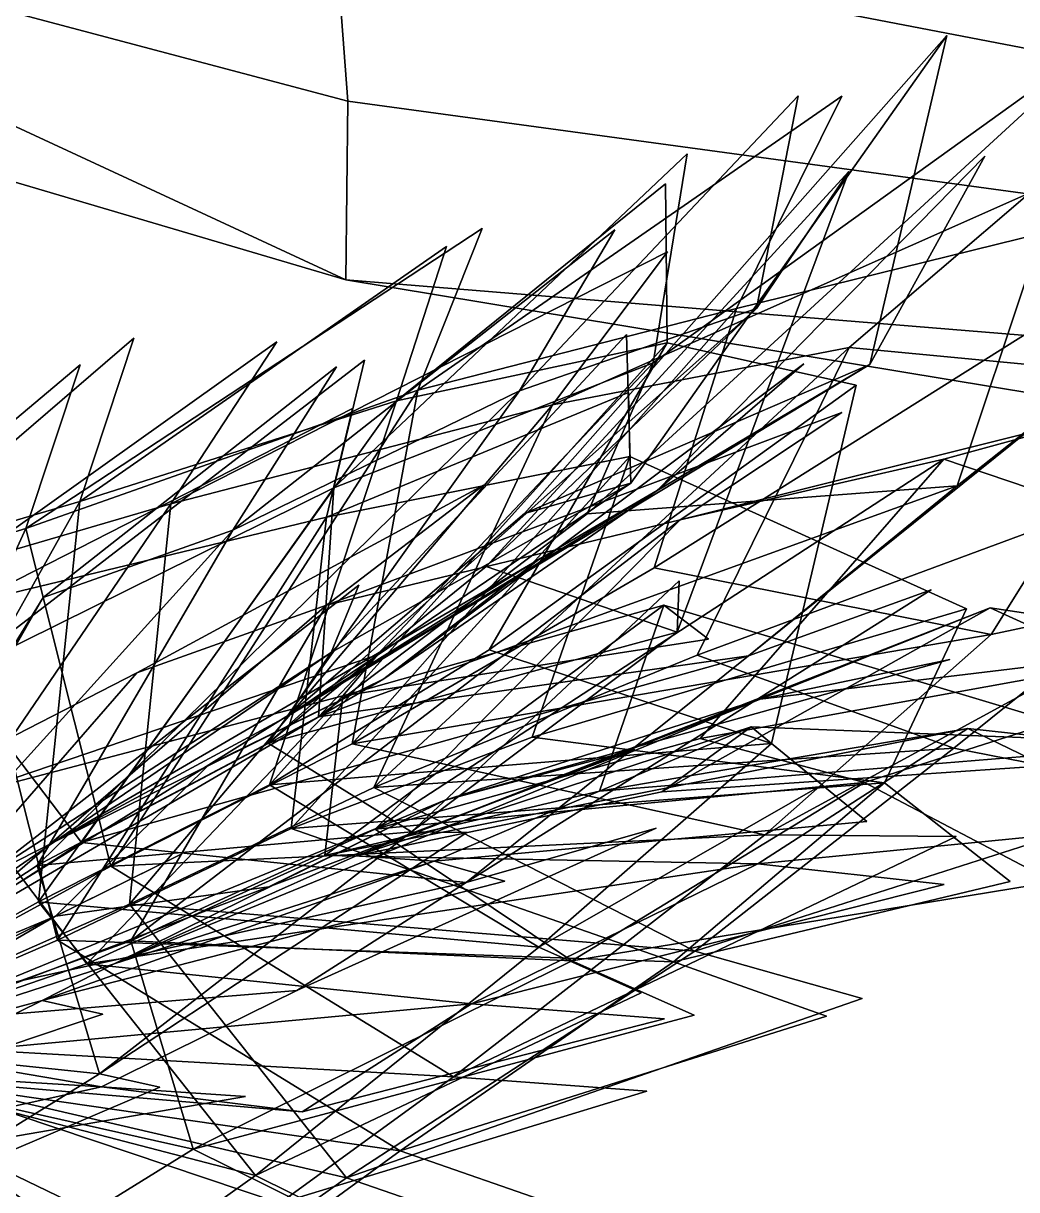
# Model space of a CAD drawing. Header units: metres. Extents: x -441 to 497, y -564 to 357.
# Drawn here: x 140.47 to 182.32, y -120.32 to -71.2 of the extents above; entities that cross this region are included whole.
import ezdxf

# ---------------------------------------------------------------- set-up
doc = ezdxf.new("R2010")
doc.units = ezdxf.units.M

msp = doc.modelspace()

# ---------------------------------------------------------------- linework, layer by layer
at = {"layer": 'Newplan_FruitR', "color": 3}
for points in [[(166.0675, -90.5741, 231.9341), (179.3738, -71.7108, 236.6963), (161.5861, -91.842, 216.7473)], [(166.0675, -90.5741, 231.9341), (161.5861, -91.842, 216.7473), (179.3738, -71.7108, 236.6963)], [(161.5861, -91.842, 216.7473), (179.3738, -71.7108, 236.6963), (176.1342, -85.5704, 217.9086)], [(161.5861, -91.842, 216.7473), (176.1342, -85.5704, 217.9086), (179.3738, -71.7108, 236.6963)], [(167.0004, -85.4965, 228.0936), (186.1281, -71.7655, 229.1647), (164.2219, -91.8633, 213.8081)], [(167.0004, -85.4965, 228.0936), (164.2219, -91.8633, 213.8081), (186.1281, -71.7655, 229.1647)], [(164.2219, -91.8633, 213.8081), (186.1281, -71.7655, 229.1647), (179.8141, -90.6853, 216.6056)], [(164.2219, -91.8633, 213.8081), (179.8141, -90.6853, 216.6056), (186.1281, -71.7655, 229.1647)], [(157.0981, -86.6492, 214.3399), (174.9531, -74.268, 224.1111), (170.5226, -83.2133, 222.893)], [(157.0981, -86.6492, 214.3399), (170.5226, -83.2133, 222.893), (174.9531, -74.268, 224.1111)], [(171.3632, -83.2201, 221.9556), (173.1194, -74.2531, 226.1557), (161.3792, -86.6839, 209.5661)], [(171.3632, -83.2201, 221.9556), (161.3792, -86.6839, 209.5661), (173.1194, -74.2531, 226.1557)], [(153.5477, -90.7701, 220.5839), (168.4331, -76.6983, 232.7487), (167.0004, -85.4965, 228.0936)], [(153.5477, -90.7701, 220.5839), (167.0004, -85.4965, 228.0936), (168.4331, -76.6983, 232.7487)], [(176.1342, -85.5704, 217.9086), (180.9808, -76.7998, 218.7572), (167.1712, -90.8803, 205.3927)], [(176.1342, -85.5704, 217.9086), (167.1712, -90.8803, 205.3927), (180.9808, -76.7998, 218.7572)], [(168.0193, -96.8394, 233.1993), (175.2456, -77.4436, 244.4749), (159.9751, -94.07916, 219.7828)], [(168.0193, -96.8394, 233.1993), (159.9751, -94.07916, 219.7828), (175.2456, -77.4436, 244.4749)], [(159.9751, -94.07916, 219.7828), (175.2456, -77.4436, 244.4749), (171.3632, -83.2201, 221.9556)], [(159.9751, -94.07916, 219.7828), (171.3632, -83.2201, 221.9556), (175.2456, -77.4436, 244.4749)], [(170.5226, -83.2133, 222.893), (193.3712, -77.5902, 224.2634), (167.0485, -94.1364, 211.8954)], [(170.5226, -83.2133, 222.893), (167.0485, -94.1364, 211.8954), (193.3712, -77.5902, 224.2634)], [(167.0485, -94.1364, 211.8954), (193.3712, -77.5902, 224.2634), (181.2384, -96.9464, 218.459)], [(167.0485, -94.1364, 211.8954), (181.2384, -96.9464, 218.459), (193.3712, -77.5902, 224.2634)], [(167.5976, -84.6672, 226.9683), (167.5242, -77.9605, 234.4614), (156.1903, -87.1005, 215.6046)], [(167.5976, -84.6672, 226.9683), (156.1903, -87.1005, 215.6046), (167.5242, -77.9605, 234.4614)], [(162.766, -87.2664, 208.3343), (182.8675, -78.3476, 217.4973), (175.2692, -84.8607, 218.4862)], [(162.766, -87.2664, 208.3343), (175.2692, -84.8607, 218.4862), (182.8675, -78.3476, 217.4973)], [(140.5753, -92.4729, 204.0383), (159.7981, -79.8505, 218.0242), (157.0981, -86.6492, 214.3399)], [(140.5753, -92.4729, 204.0383), (157.0981, -86.6492, 214.3399), (159.7981, -79.8505, 218.0242)], [(161.3792, -86.6839, 209.5661), (165.3837, -79.8957, 211.7957), (149.3037, -92.5435, 194.3055)], [(161.3792, -86.6839, 209.5661), (149.3037, -92.5435, 194.3055), (165.3837, -79.8957, 211.7957)], [(156.1903, -87.1005, 215.6046), (158.2967, -80.5967, 220.1159), (142.8447, -91.3449, 200.8765)], [(156.1903, -87.1005, 215.6046), (142.8447, -91.3449, 200.8765), (158.2967, -80.5967, 220.1159)], [(146.6805, -91.4417, 196.6355), (167.6123, -80.8318, 209.8163), (162.766, -87.2664, 208.3343)], [(146.6805, -91.4417, 196.6355), (162.766, -87.2664, 208.3343), (167.6123, -80.8318, 209.8163)], [(150.7866, -101.5186, 208.0388), (171.3632, -83.2201, 221.9556), (161.3792, -86.6839, 209.5661)], [(150.7866, -101.5186, 208.0388), (161.3792, -86.6839, 209.5661), (171.3632, -83.2201, 221.9556)], [(150.7866, -101.5186, 208.0388), (159.9751, -94.07916, 219.7828), (171.3632, -83.2201, 221.9556)], [(150.7866, -101.5186, 208.0388), (171.3632, -83.2201, 221.9556), (159.9751, -94.07916, 219.7828)], [(157.0981, -86.6492, 214.3399), (170.5226, -83.2133, 222.893), (154.3233, -101.5472, 204.0951)], [(157.0981, -86.6492, 214.3399), (154.3233, -101.5472, 204.0951), (170.5226, -83.2133, 222.893)], [(170.5226, -83.2133, 222.893), (167.0485, -94.1364, 211.8954), (154.3233, -101.5472, 204.0951)], [(170.5226, -83.2133, 222.893), (154.3233, -101.5472, 204.0951), (167.0485, -94.1364, 211.8954)], [(142.8447, -91.3449, 200.8765), (145.1251, -84.4646, 204.9856), (134.1497, -93.8912, 193.0704)], [(142.8447, -91.3449, 200.8765), (134.1497, -93.8912, 193.0704), (145.1251, -84.4646, 204.9856)], [(153.4438, -97.7035, 224.5183), (165.8807, -84.3053, 239.7953), (166.0675, -90.5741, 231.9341)], [(153.4438, -97.7035, 224.5183), (166.0675, -90.5741, 231.9341), (165.8807, -84.3053, 239.7953)], [(179.8141, -90.6853, 216.6056), (187.6537, -84.4815, 215.5168), (171.021, -97.8458, 204.9185)], [(179.8141, -90.6853, 216.6056), (171.021, -97.8458, 204.9185), (187.6537, -84.4815, 215.5168)], [(137.9856, -93.988, 188.8294), (151.1528, -84.6167, 198.3211), (146.6805, -91.4417, 196.6355)], [(137.9856, -93.988, 188.8294), (146.6805, -91.4417, 196.6355), (151.1528, -84.6167, 198.3211)], [(150.8475, -103.2749, 208.9378), (167.5976, -84.6672, 226.9683), (156.1903, -87.1005, 215.6046)], [(150.8475, -103.2749, 208.9378), (156.1903, -87.1005, 215.6046), (167.5976, -84.6672, 226.9683)], [(150.8475, -103.2749, 208.9378), (160.0968, -97.5917, 221.5809), (167.5976, -84.6672, 226.9683)], [(150.8475, -103.2749, 208.9378), (167.5976, -84.6672, 226.9683), (160.0968, -97.5917, 221.5809)], [(162.766, -87.2664, 208.3343), (175.2692, -84.8607, 218.4862), (155.2313, -103.3855, 204.0909)], [(162.766, -87.2664, 208.3343), (155.2313, -103.3855, 204.0909), (175.2692, -84.8607, 218.4862)], [(175.2692, -84.8607, 218.4862), (168.8644, -97.813, 211.8871), (155.2313, -103.3855, 204.0909)], [(175.2692, -84.8607, 218.4862), (155.2313, -103.3855, 204.0909), (168.8644, -97.813, 211.8871)], [(160.0968, -97.5917, 221.5809), (175.5574, -86.4446, 249.0825), (167.5976, -84.6672, 226.9683)], [(160.0968, -97.5917, 221.5809), (167.5976, -84.6672, 226.9683), (175.5574, -86.4446, 249.0825)], [(175.2692, -84.8607, 218.4862), (198.0245, -87.01157, 224.2422), (168.8644, -97.813, 211.8871)], [(175.2692, -84.8607, 218.4862), (168.8644, -97.813, 211.8871), (198.0245, -87.01157, 224.2422)], [(137.5745, -98.6634, 210.8068), (154.84, -85.397, 226.6294), (153.5477, -90.7701, 220.5839)], [(137.5745, -98.6634, 210.8068), (153.5477, -90.7701, 220.5839), (154.84, -85.397, 226.6294)], [(131.3063, -95.3046, 197.0321), (142.8713, -85.5849, 208.1258), (140.5753, -92.4729, 204.0383)], [(131.3063, -95.3046, 197.0321), (140.5753, -92.4729, 204.0383), (142.8713, -85.5849, 208.1258)], [(149.3037, -92.5435, 194.3055), (153.6658, -85.6722, 196.0891), (141.3128, -95.3856, 185.8741)], [(149.3037, -92.5435, 194.3055), (141.3128, -95.3856, 185.8741), (153.6658, -85.6722, 196.0891)], [(151.5921, -100.4, 206.521), (176.1342, -85.5704, 217.9086), (167.1712, -90.8803, 205.3927)], [(151.5921, -100.4, 206.521), (167.1712, -90.8803, 205.3927), (176.1342, -85.5704, 217.9086)], [(151.5921, -100.4, 206.521), (161.5861, -91.842, 216.7473), (176.1342, -85.5704, 217.9086)], [(151.5921, -100.4, 206.521), (176.1342, -85.5704, 217.9086), (161.5861, -91.842, 216.7473)], [(153.5477, -90.7701, 220.5839), (167.0004, -85.4965, 228.0936), (152.91, -100.4107, 205.0514)], [(153.5477, -90.7701, 220.5839), (152.91, -100.4107, 205.0514), (167.0004, -85.4965, 228.0936)], [(167.0004, -85.4965, 228.0936), (164.2219, -91.8633, 213.8081), (152.91, -100.4107, 205.0514)], [(167.0004, -85.4965, 228.0936), (152.91, -100.4107, 205.0514), (164.2219, -91.8633, 213.8081)], [(167.1712, -90.8803, 205.3927), (173.3598, -85.5469, 205.9783), (155.6617, -98.8098, 190.6382)], [(167.1712, -90.8803, 205.3927), (155.6617, -98.8098, 190.6382), (173.3598, -85.5469, 205.9783)], [(171.9979, -101.5394, 231.3333), (175.5574, -86.4446, 249.0825), (160.0968, -97.5917, 221.5809)], [(171.9979, -101.5394, 231.3333), (160.0968, -97.5917, 221.5809), (175.5574, -86.4446, 249.0825)], [(140.5753, -92.4729, 204.0383), (157.0981, -86.6492, 214.3399), (144.1518, -106.6945, 195.4553)], [(140.5753, -92.4729, 204.0383), (144.1518, -106.6945, 195.4553), (157.0981, -86.6492, 214.3399)], [(141.0571, -106.6694, 198.906), (161.3792, -86.6839, 209.5661), (149.3037, -92.5435, 194.3055)], [(141.0571, -106.6694, 198.906), (149.3037, -92.5435, 194.3055), (161.3792, -86.6839, 209.5661)], [(141.0571, -106.6694, 198.906), (150.7866, -101.5186, 208.0388), (161.3792, -86.6839, 209.5661)], [(141.0571, -106.6694, 198.906), (161.3792, -86.6839, 209.5661), (150.7866, -101.5186, 208.0388)], [(157.0981, -86.6492, 214.3399), (154.3233, -101.5472, 204.0951), (144.1518, -106.6945, 195.4553)], [(157.0981, -86.6492, 214.3399), (144.1518, -106.6945, 195.4553), (154.3233, -101.5472, 204.0951)], [(166.0287, -89.4538, 231.3606), (165.9654, -86.7489, 241.0462), (153.2462, -91.9982, 221.5978)], [(166.0287, -89.4538, 231.3606), (153.2462, -91.9982, 221.5978), (165.9654, -86.7489, 241.0462)], [(168.1375, -92.1187, 204.9929), (188.8887, -86.9344, 215.485), (179.2479, -89.5607, 216.6202)], [(168.1375, -92.1187, 204.9929), (179.2479, -89.5607, 216.6202), (188.8887, -86.9344, 215.485)], [(153.2462, -91.9982, 221.5978), (154.3412, -87.4282, 228.3062), (138.3284, -95.5931, 208.2721)], [(153.2462, -91.9982, 221.5978), (138.3284, -95.5931, 208.2721), (154.3412, -87.4282, 228.3062)], [(141.1104, -108.2062, 199.6927), (156.1903, -87.1005, 215.6046), (142.8447, -91.3449, 200.8765)], [(141.1104, -108.2062, 199.6927), (142.8447, -91.3449, 200.8765), (156.1903, -87.1005, 215.6046)], [(141.1104, -108.2062, 199.6927), (150.8475, -103.2749, 208.9378), (156.1903, -87.1005, 215.6046)], [(141.1104, -108.2062, 199.6927), (156.1903, -87.1005, 215.6046), (150.8475, -103.2749, 208.9378)], [(146.6805, -91.4417, 196.6355), (162.766, -87.2664, 208.3343), (144.9462, -108.303, 195.4517)], [(146.6805, -91.4417, 196.6355), (144.9462, -108.303, 195.4517), (162.766, -87.2664, 208.3343)], [(162.766, -87.2664, 208.3343), (155.2313, -103.3855, 204.0909), (144.9462, -108.303, 195.4517)], [(162.766, -87.2664, 208.3343), (144.9462, -108.303, 195.4517), (155.2313, -103.3855, 204.0909)], [(168.8644, -97.813, 211.8871), (198.0245, -87.01157, 224.2422), (179.6696, -101.733, 222.8512)], [(168.8644, -97.813, 211.8871), (179.6696, -101.733, 222.8512), (198.0245, -87.01157, 224.2422)], [(153.246, -95.7139, 191.6378), (174.9579, -87.595, 205.3171), (168.1375, -92.1187, 204.9929)], [(153.246, -95.7139, 191.6378), (168.1375, -92.1187, 204.9929), (174.9579, -87.595, 205.3171)], [(151.7554, -105.1132, 208.9337), (166.0287, -89.4538, 231.3606), (153.2462, -91.9982, 221.5978)], [(151.7554, -105.1132, 208.9337), (153.2462, -91.9982, 221.5978), (166.0287, -89.4538, 231.3606)], [(151.7554, -105.1132, 208.9337), (161.9127, -101.2684, 221.5726), (166.0287, -89.4538, 231.3606)], [(151.7554, -105.1132, 208.9337), (166.0287, -89.4538, 231.3606), (161.9127, -101.2684, 221.5726)], [(168.1375, -92.1187, 204.9929), (179.2479, -89.5607, 216.6202), (155.2921, -105.1418, 204.99)], [(168.1375, -92.1187, 204.9929), (155.2921, -105.1418, 204.99), (179.2479, -89.5607, 216.6202)], [(179.2479, -89.5607, 216.6202), (168.9861, -101.3256, 213.6853), (155.2921, -105.1418, 204.99)], [(179.2479, -89.5607, 216.6202), (155.2921, -105.1418, 204.99), (168.9861, -101.3256, 213.6853)], [(161.9127, -101.2684, 221.5726), (180.2107, -95.8659, 249.0613), (166.0287, -89.4538, 231.3606)], [(161.9127, -101.2684, 221.5726), (166.0287, -89.4538, 231.3606), (180.2107, -95.8659, 249.0613)], [(179.2479, -89.5607, 216.6202), (198.3363, -96.01263, 228.8498), (168.9861, -101.3256, 213.6853)], [(179.2479, -89.5607, 216.6202), (168.9861, -101.3256, 213.6853), (198.3363, -96.01263, 228.8498)], [(137.5745, -98.6634, 210.8068), (153.5477, -90.7701, 220.5839), (142.9151, -105.7, 196.2921)], [(137.5745, -98.6634, 210.8068), (142.9151, -105.7, 196.2921), (153.5477, -90.7701, 220.5839)], [(153.5477, -90.7701, 220.5839), (152.91, -100.4107, 205.0514), (142.9151, -105.7, 196.2921)], [(153.5477, -90.7701, 220.5839), (142.9151, -105.7, 196.2921), (152.91, -100.4107, 205.0514)], [(145.2551, -98.5559, 183.2064), (159.8609, -90.6542, 191.897), (153.246, -95.7139, 191.6378)], [(145.2551, -98.5559, 183.2064), (153.246, -95.7139, 191.6378), (159.8609, -90.6542, 191.897)], [(153.4438, -97.7035, 224.5183), (166.0675, -90.5741, 231.9341), (151.5921, -100.4, 206.521)], [(153.4438, -97.7035, 224.5183), (151.5921, -100.4, 206.521), (166.0675, -90.5741, 231.9341)], [(166.0675, -90.5741, 231.9341), (161.5861, -91.842, 216.7473), (151.5921, -100.4, 206.521)], [(166.0675, -90.5741, 231.9341), (151.5921, -100.4, 206.521), (161.5861, -91.842, 216.7473)], [(152.91, -100.4107, 205.0514), (179.8141, -90.6853, 216.6056), (171.021, -97.8458, 204.9185)], [(152.91, -100.4107, 205.0514), (171.021, -97.8458, 204.9185), (179.8141, -90.6853, 216.6056)], [(152.91, -100.4107, 205.0514), (164.2219, -91.8633, 213.8081), (179.8141, -90.6853, 216.6056)], [(152.91, -100.4107, 205.0514), (179.8141, -90.6853, 216.6056), (164.2219, -91.8633, 213.8081)], [(129.895, -114.4314, 186.9364), (142.8447, -91.3449, 200.8765), (134.1497, -93.8912, 193.0704)], [(129.895, -114.4314, 186.9364), (134.1497, -93.8912, 193.0704), (142.8447, -91.3449, 200.8765)], [(129.895, -114.4314, 186.9364), (141.1104, -108.2062, 199.6927), (142.8447, -91.3449, 200.8765)], [(129.895, -114.4314, 186.9364), (142.8447, -91.3449, 200.8765), (141.1104, -108.2062, 199.6927)], [(141.762, -105.6907, 197.578), (167.1712, -90.8803, 205.3927), (155.6617, -98.8098, 190.6382)], [(141.762, -105.6907, 197.578), (155.6617, -98.8098, 190.6382), (167.1712, -90.8803, 205.3927)], [(141.762, -105.6907, 197.578), (151.5921, -100.4, 206.521), (167.1712, -90.8803, 205.3927)], [(141.762, -105.6907, 197.578), (167.1712, -90.8803, 205.3927), (151.5921, -100.4, 206.521)], [(137.9856, -93.988, 188.8294), (146.6805, -91.4417, 196.6355), (130.991, -114.459, 185.7247)], [(137.9856, -93.988, 188.8294), (130.991, -114.459, 185.7247), (146.6805, -91.4417, 196.6355)], [(146.6805, -91.4417, 196.6355), (144.9462, -108.303, 195.4517), (130.991, -114.459, 185.7247)], [(146.6805, -91.4417, 196.6355), (130.991, -114.459, 185.7247), (144.9462, -108.303, 195.4517)], [(141.9048, -109.8147, 199.6891), (153.2462, -91.9982, 221.5978), (138.3284, -95.5931, 208.2721)], [(141.9048, -109.8147, 199.6891), (138.3284, -95.5931, 208.2721), (153.2462, -91.9982, 221.5978)], [(141.9048, -109.8147, 199.6891), (151.7554, -105.1132, 208.9337), (153.2462, -91.9982, 221.5978)], [(141.9048, -109.8147, 199.6891), (153.2462, -91.9982, 221.5978), (151.7554, -105.1132, 208.9337)], [(153.246, -95.7139, 191.6378), (168.1375, -92.1187, 204.9929), (144.9995, -109.8397, 196.2383)], [(153.246, -95.7139, 191.6378), (144.9995, -109.8397, 196.2383), (168.1375, -92.1187, 204.9929)], [(168.1375, -92.1187, 204.9929), (155.2921, -105.1418, 204.99), (144.9995, -109.8397, 196.2383)], [(168.1375, -92.1187, 204.9929), (144.9995, -109.8397, 196.2383), (155.2921, -105.1418, 204.99)], [(129.8798, -113.9923, 186.7117), (149.3037, -92.5435, 194.3055), (141.3128, -95.3856, 185.8741)], [(129.8798, -113.9923, 186.7117), (141.3128, -95.3856, 185.8741), (149.3037, -92.5435, 194.3055)], [(129.8798, -113.9923, 186.7117), (141.0571, -106.6694, 198.906), (149.3037, -92.5435, 194.3055)], [(129.8798, -113.9923, 186.7117), (149.3037, -92.5435, 194.3055), (141.0571, -106.6694, 198.906)], [(131.3063, -95.3046, 197.0321), (140.5753, -92.4729, 204.0383), (130.764, -113.9994, 185.7258)], [(131.3063, -95.3046, 197.0321), (130.764, -113.9994, 185.7258), (140.5753, -92.4729, 204.0383)], [(140.5753, -92.4729, 204.0383), (144.1518, -106.6945, 195.4553), (130.764, -113.9994, 185.7258)], [(140.5753, -92.4729, 204.0383), (130.764, -113.9994, 185.7258), (144.1518, -106.6945, 195.4553)], [(155.6617, -98.8098, 190.6382), (162.2601, -93.7289, 190.9042), (148.282, -102.4351, 181.9539)], [(155.6617, -98.8098, 190.6382), (148.282, -102.4351, 181.9539), (162.2601, -93.7289, 190.9042)], [(168.0193, -96.8394, 233.1993), (159.9751, -94.07916, 219.7828), (150.7866, -101.5186, 208.0388)], [(168.0193, -96.8394, 233.1993), (150.7866, -101.5186, 208.0388), (159.9751, -94.07916, 219.7828)], [(154.3233, -101.5472, 204.0951), (167.0485, -94.1364, 211.8954), (181.2384, -96.9464, 218.459)], [(154.3233, -101.5472, 204.0951), (181.2384, -96.9464, 218.459), (167.0485, -94.1364, 211.8954)], [(156.8193, -105.2557, 224.8983), (168.1035, -94.6821, 243.0213), (168.0193, -96.8394, 233.1993)], [(156.8193, -105.2557, 224.8983), (168.0193, -96.8394, 233.1993), (168.1035, -94.6821, 243.0213)], [(138.7314, -107.2251, 214.2264), (154.5991, -94.8719, 232.1167), (153.4438, -97.7035, 224.5183)], [(138.7314, -107.2251, 214.2264), (153.4438, -97.7035, 224.5183), (154.5991, -94.8719, 232.1167)], [(171.021, -97.8458, 204.9185), (178.7201, -95.06718, 205.22), (159.1249, -107.3901, 191.4861)], [(171.021, -97.8458, 204.9185), (159.1249, -107.3901, 191.4861), (178.7201, -95.06718, 205.22)], [(181.2384, -96.9464, 218.459), (191.0268, -94.8676, 217.46), (171.7106, -105.3763, 208.2934)], [(181.2384, -96.9464, 218.459), (171.7106, -105.3763, 208.2934), (191.0268, -94.8676, 217.46)], [(129.8798, -113.9923, 186.7117), (141.3128, -95.3856, 185.8741), (137.0894, -102.7393, 182.2413)], [(129.8798, -113.9923, 186.7117), (137.0894, -102.7393, 182.2413), (141.3128, -95.3856, 185.8741)], [(130.122, -114.8909, 186.9354), (141.9048, -109.8147, 199.6891), (138.3284, -95.5931, 208.2721)], [(130.122, -114.8909, 186.9354), (138.3284, -95.5931, 208.2721), (141.9048, -109.8147, 199.6891)], [(145.2551, -98.5559, 183.2064), (153.246, -95.7139, 191.6378), (131.0062, -114.8981, 185.9495)], [(145.2551, -98.5559, 183.2064), (131.0062, -114.8981, 185.9495), (153.246, -95.7139, 191.6378)], [(153.246, -95.7139, 191.6378), (144.9995, -109.8397, 196.2383), (131.0062, -114.8981, 185.9495)], [(153.246, -95.7139, 191.6378), (131.0062, -114.8981, 185.9495), (144.9995, -109.8397, 196.2383)], [(153.1687, -106.2498, 207.9773), (167.453, -95.7148, 233.2139), (153.9358, -99.5287, 224.9727)], [(153.1687, -106.2498, 207.9773), (153.9358, -99.5287, 224.9727), (167.453, -95.7148, 233.2139)], [(153.1687, -106.2498, 207.9773), (164.7393, -103.5415, 219.6599), (167.453, -95.7148, 233.2139)], [(153.1687, -106.2498, 207.9773), (167.453, -95.7148, 233.2139), (164.7393, -103.5415, 219.6599)], [(167.453, -95.7148, 233.2139), (169.3385, -97.135, 242.9894), (153.9358, -99.5287, 224.9727)], [(167.453, -95.7148, 233.2139), (153.9358, -99.5287, 224.9727), (169.3385, -97.135, 242.9894)], [(164.7393, -103.5415, 219.6599), (187.4538, -101.6907, 244.16), (167.453, -95.7148, 233.2139)], [(164.7393, -103.5415, 219.6599), (167.453, -95.7148, 233.2139), (187.4538, -101.6907, 244.16)], [(171.5129, -99.6709, 205.3729), (181.1996, -95.8261, 217.8855), (154.4866, -106.2604, 206.5078)], [(171.5129, -99.6709, 205.3729), (154.4866, -106.2604, 206.5078), (181.1996, -95.8261, 217.8855)], [(181.1996, -95.8261, 217.8855), (167.3751, -103.5628, 216.7208), (154.4866, -106.2604, 206.5078)], [(181.1996, -95.8261, 217.8855), (154.4866, -106.2604, 206.5078), (167.3751, -103.5628, 216.7208)], [(176.7446, -103.1869, 226.9265), (180.2107, -95.8659, 249.0613), (161.9127, -101.2684, 221.5726)], [(176.7446, -103.1869, 226.9265), (161.9127, -101.2684, 221.5726), (180.2107, -95.8659, 249.0613)], [(181.1996, -95.8261, 217.8855), (194.2081, -101.7454, 236.6285), (167.3751, -103.5628, 216.7208)], [(181.1996, -95.8261, 217.8855), (167.3751, -103.5628, 216.7208), (194.2081, -101.7454, 236.6285)], [(168.9861, -101.3256, 213.6853), (198.3363, -96.01263, 228.8498), (175.9039, -103.1801, 227.8639)], [(168.9861, -101.3256, 213.6853), (175.9039, -103.1801, 227.8639), (198.3363, -96.01263, 228.8498)], [(171.5129, -99.6709, 205.3729), (191.1115, -97.3112, 218.7109), (181.1996, -95.8261, 217.8855)], [(171.5129, -99.6709, 205.3729), (181.1996, -95.8261, 217.8855), (191.1115, -97.3112, 218.7109)], [(156.8193, -105.2557, 224.8983), (168.0193, -96.8394, 233.1993), (150.7866, -101.5186, 208.0388)], [(156.8193, -105.2557, 224.8983), (150.7866, -101.5186, 208.0388), (168.0193, -96.8394, 233.1993)], [(154.3233, -101.5472, 204.0951), (181.2384, -96.9464, 218.459), (171.7106, -105.3763, 208.2934)], [(154.3233, -101.5472, 204.0951), (171.7106, -105.3763, 208.2934), (181.2384, -96.9464, 218.459)], [(138.7314, -107.2251, 214.2264), (153.4438, -97.7035, 224.5183), (141.762, -105.6907, 197.578)], [(138.7314, -107.2251, 214.2264), (141.762, -105.6907, 197.578), (153.4438, -97.7035, 224.5183)], [(153.4438, -97.7035, 224.5183), (151.5921, -100.4, 206.521), (141.762, -105.6907, 197.578)], [(153.4438, -97.7035, 224.5183), (141.762, -105.6907, 197.578), (151.5921, -100.4, 206.521)], [(171.9979, -101.5394, 231.3333), (160.0968, -97.5917, 221.5809), (150.8475, -103.2749, 208.9378)], [(171.9979, -101.5394, 231.3333), (150.8475, -103.2749, 208.9378), (160.0968, -97.5917, 221.5809)], [(153.9358, -99.5287, 224.9727), (155.3896, -97.805, 232.8469), (137.8009, -103.7726, 213.3669)], [(153.9358, -99.5287, 224.9727), (137.8009, -103.7726, 213.3669), (155.3896, -97.805, 232.8469)], [(142.9151, -105.7, 196.2921), (171.021, -97.8458, 204.9185), (159.1249, -107.3901, 191.4861)], [(142.9151, -105.7, 196.2921), (159.1249, -107.3901, 191.4861), (171.021, -97.8458, 204.9185)], [(142.9151, -105.7, 196.2921), (152.91, -100.4107, 205.0514), (171.021, -97.8458, 204.9185)], [(142.9151, -105.7, 196.2921), (171.021, -97.8458, 204.9185), (152.91, -100.4107, 205.0514)], [(155.2313, -103.3855, 204.0909), (168.8644, -97.813, 211.8871), (179.6696, -101.733, 222.8512)], [(155.2313, -103.3855, 204.0909), (179.6696, -101.733, 222.8512), (168.8644, -97.813, 211.8871)], [(158.1944, -103.9376, 190.6266), (179.5106, -98.00028, 205.9502), (171.5129, -99.6709, 205.3729)], [(158.1944, -103.9376, 190.6266), (171.5129, -99.6709, 205.3729), (179.5106, -98.00028, 205.9502)], [(137.5745, -98.6634, 210.8068), (142.9151, -105.7, 196.2921), (130.4106, -113.7153, 185.9648)], [(137.5745, -98.6634, 210.8068), (130.4106, -113.7153, 185.9648), (142.9151, -105.7, 196.2921)], [(137.0894, -102.7393, 182.2413), (145.2551, -98.5559, 183.2064), (131.0062, -114.8981, 185.9495)], [(137.0894, -102.7393, 182.2413), (131.0062, -114.8981, 185.9495), (145.2551, -98.5559, 183.2064)], [(130.0812, -113.7126, 186.3322), (155.6617, -98.8098, 190.6382), (148.282, -102.4351, 181.9539)], [(130.0812, -113.7126, 186.3322), (148.282, -102.4351, 181.9539), (155.6617, -98.8098, 190.6382)], [(130.0812, -113.7126, 186.3322), (141.762, -105.6907, 197.578), (155.6617, -98.8098, 190.6382)], [(130.0812, -113.7126, 186.3322), (155.6617, -98.8098, 190.6382), (141.762, -105.6907, 197.578)], [(143.1415, -110.8092, 198.8523), (153.9358, -99.5287, 224.9727), (137.8009, -103.7726, 213.3669)], [(143.1415, -110.8092, 198.8523), (137.8009, -103.7726, 213.3669), (153.9358, -99.5287, 224.9727)], [(143.1415, -110.8092, 198.8523), (153.1687, -106.2498, 207.9773), (153.9358, -99.5287, 224.9727)], [(143.1415, -110.8092, 198.8523), (153.9358, -99.5287, 224.9727), (153.1687, -106.2498, 207.9773)], [(158.1944, -103.9376, 190.6266), (171.5129, -99.6709, 205.3729), (144.2946, -110.8185, 197.5664)], [(158.1944, -103.9376, 190.6266), (144.2946, -110.8185, 197.5664), (171.5129, -99.6709, 205.3729)], [(171.5129, -99.6709, 205.3729), (154.4866, -106.2604, 206.5078), (144.2946, -110.8185, 197.5664)], [(171.5129, -99.6709, 205.3729), (144.2946, -110.8185, 197.5664), (154.4866, -106.2604, 206.5078)], [(171.409, -106.6044, 209.3073), (180.2668, -100.9037, 221.726), (153.1687, -106.2498, 207.9773)], [(171.409, -106.6044, 209.3073), (153.1687, -106.2498, 207.9773), (180.2668, -100.9037, 221.726)], [(180.2668, -100.9037, 221.726), (164.7393, -103.5415, 219.6599), (153.1687, -106.2498, 207.9773)], [(180.2668, -100.9037, 221.726), (153.1687, -106.2498, 207.9773), (164.7393, -103.5415, 219.6599)], [(154.4866, -106.2604, 206.5078), (171.1329, -100.8298, 231.9109), (157.7856, -106.4941, 224.4985)], [(154.4866, -106.2604, 206.5078), (157.7856, -106.4941, 224.4985), (171.1329, -100.8298, 231.9109)], [(154.4866, -106.2604, 206.5078), (167.3751, -103.5628, 216.7208), (171.1329, -100.8298, 231.9109)], [(154.4866, -106.2604, 206.5078), (171.1329, -100.8298, 231.9109), (167.3751, -103.5628, 216.7208)], [(171.1329, -100.8298, 231.9109), (176.0114, -104.8167, 239.7491), (157.7856, -106.4941, 224.4985)], [(171.1329, -100.8298, 231.9109), (157.7856, -106.4941, 224.4985), (176.0114, -104.8167, 239.7491)], [(180.2668, -100.9037, 221.726), (187.4538, -101.6907, 244.16), (164.7393, -103.5415, 219.6599)], [(180.2668, -100.9037, 221.726), (164.7393, -103.5415, 219.6599), (187.4538, -101.6907, 244.16)], [(167.3751, -103.5628, 216.7208), (194.2081, -101.7454, 236.6285), (171.1329, -100.8298, 231.9109)], [(167.3751, -103.5628, 216.7208), (171.1329, -100.8298, 231.9109), (194.2081, -101.7454, 236.6285)], [(171.409, -106.6044, 209.3073), (188.5591, -104.9183, 225.7575), (180.2668, -100.9037, 221.726)], [(171.409, -106.6044, 209.3073), (180.2668, -100.9037, 221.726), (188.5591, -104.9183, 225.7575)], [(156.8193, -105.2557, 224.8983), (150.7866, -101.5186, 208.0388), (141.0571, -106.6694, 198.906)], [(156.8193, -105.2557, 224.8983), (141.0571, -106.6694, 198.906), (150.7866, -101.5186, 208.0388)], [(144.1518, -106.6945, 195.4553), (154.3233, -101.5472, 204.0951), (171.7106, -105.3763, 208.2934)], [(144.1518, -106.6945, 195.4553), (171.7106, -105.3763, 208.2934), (154.3233, -101.5472, 204.0951)], [(162.1908, -110.1081, 221.5569), (171.9979, -101.5394, 231.3333), (150.8475, -103.2749, 208.9378)], [(162.1908, -110.1081, 221.5569), (150.8475, -103.2749, 208.9378), (171.9979, -101.5394, 231.3333)], [(176.7446, -103.1869, 226.9265), (161.9127, -101.2684, 221.5726), (151.7554, -105.1132, 208.9337)], [(176.7446, -103.1869, 226.9265), (151.7554, -105.1132, 208.9337), (161.9127, -101.2684, 221.5726)], [(155.2921, -105.1418, 204.99), (168.9861, -101.3256, 213.6853), (175.9039, -103.1801, 227.8639)], [(155.2921, -105.1418, 204.99), (175.9039, -103.1801, 227.8639), (168.9861, -101.3256, 213.6853)], [(162.1908, -110.1081, 221.5569), (174.1247, -103.2689, 241.0089), (171.9979, -101.5394, 231.3333)], [(162.1908, -110.1081, 221.5569), (171.9979, -101.5394, 231.3333), (174.1247, -103.2689, 241.0089)], [(150.8147, -107.5629, 181.9423), (166.24, -101.787, 190.886), (158.1944, -103.9376, 190.6266)], [(150.8147, -107.5629, 181.9423), (158.1944, -103.9376, 190.6266), (166.24, -101.787, 190.886)], [(155.2313, -103.3855, 204.0909), (179.6696, -101.733, 222.8512), (168.7665, -110.274, 214.2866)], [(155.2313, -103.3855, 204.0909), (168.7665, -110.274, 214.2866), (179.6696, -101.733, 222.8512)], [(179.6696, -101.733, 222.8512), (189.468, -103.656, 224.0448), (168.7665, -110.274, 214.2866)], [(179.6696, -101.733, 222.8512), (168.7665, -110.274, 214.2866), (189.468, -103.656, 224.0448)], [(130.0812, -113.7126, 186.3322), (148.282, -102.4351, 181.9539), (141.8259, -108.8094, 180.2814)], [(130.0812, -113.7126, 186.3322), (141.8259, -108.8094, 180.2814), (148.282, -102.4351, 181.9539)], [(162.1908, -110.1081, 221.5569), (150.8475, -103.2749, 208.9378), (141.1104, -108.2062, 199.6927)], [(162.1908, -110.1081, 221.5569), (141.1104, -108.2062, 199.6927), (150.8475, -103.2749, 208.9378)], [(144.9462, -108.303, 195.4517), (155.2313, -103.3855, 204.0909), (168.7665, -110.274, 214.2866)], [(144.9462, -108.303, 195.4517), (168.7665, -110.274, 214.2866), (155.2313, -103.3855, 204.0909)], [(167.8587, -110.7252, 215.5513), (176.7446, -103.1869, 226.9265), (151.7554, -105.1132, 208.9337)], [(167.8587, -110.7252, 215.5513), (151.7554, -105.1132, 208.9337), (176.7446, -103.1869, 226.9265)], [(155.2921, -105.1418, 204.99), (175.9039, -103.1801, 227.8639), (163.5775, -110.6906, 220.3251)], [(155.2921, -105.1418, 204.99), (163.5775, -110.6906, 220.3251), (175.9039, -103.1801, 227.8639)], [(175.9039, -103.1801, 227.8639), (183.8727, -107.3634, 232.3505), (163.5775, -110.6906, 220.3251)], [(175.9039, -103.1801, 227.8639), (163.5775, -110.6906, 220.3251), (183.8727, -107.3634, 232.3505)], [(167.8587, -110.7252, 215.5513), (182.0391, -107.3486, 234.3951), (176.7446, -103.1869, 226.9265)], [(167.8587, -110.7252, 215.5513), (176.7446, -103.1869, 226.9265), (182.0391, -107.3486, 234.3951)], [(130.4753, -115.1751, 186.6963), (143.1415, -110.8092, 198.8523), (137.8009, -103.7726, 213.3669)], [(130.4753, -115.1751, 186.6963), (137.8009, -103.7726, 213.3669), (143.1415, -110.8092, 198.8523)], [(150.8147, -107.5629, 181.9423), (158.1944, -103.9376, 190.6266), (130.8048, -115.1777, 186.3289)], [(150.8147, -107.5629, 181.9423), (130.8048, -115.1777, 186.3289), (158.1944, -103.9376, 190.6266)], [(158.1944, -103.9376, 190.6266), (144.2946, -110.8185, 197.5664), (130.8048, -115.1777, 186.3289)], [(158.1944, -103.9376, 190.6266), (130.8048, -115.1777, 186.3289), (144.2946, -110.8185, 197.5664)], [(167.8587, -110.7252, 215.5513), (151.7554, -105.1132, 208.9337), (141.9048, -109.8147, 199.6891)], [(167.8587, -110.7252, 215.5513), (141.9048, -109.8147, 199.6891), (151.7554, -105.1132, 208.9337)], [(159.1249, -107.3901, 191.4861), (167.1314, -105.0944, 191.7094), (151.9949, -111.942, 183.0325)], [(159.1249, -107.3901, 191.4861), (151.9949, -111.942, 183.0325), (167.1314, -105.0944, 191.7094)], [(143.6797, -115.4488, 213.2153), (156.8193, -105.2557, 224.8983), (141.0571, -106.6694, 198.906)], [(143.6797, -115.4488, 213.2153), (141.0571, -106.6694, 198.906), (156.8193, -105.2557, 224.8983)], [(143.6797, -115.4488, 213.2153), (159.1518, -105.2772, 232.7499), (156.8193, -105.2557, 224.8983)], [(143.6797, -115.4488, 213.2153), (156.8193, -105.2557, 224.8983), (159.1518, -105.2772, 232.7499)], [(144.1518, -106.6945, 195.4553), (171.7106, -105.3763, 208.2934), (158.5974, -115.5695, 196.581)], [(144.1518, -106.6945, 195.4553), (158.5974, -115.5695, 196.581), (171.7106, -105.3763, 208.2934)], [(144.9995, -109.8397, 196.2383), (155.2921, -105.1418, 204.99), (163.5775, -110.6906, 220.3251)], [(144.9995, -109.8397, 196.2383), (163.5775, -110.6906, 220.3251), (155.2921, -105.1418, 204.99)], [(171.7106, -105.3763, 208.2934), (179.7685, -105.444, 209.7607), (158.5974, -115.5695, 196.581)], [(171.7106, -105.3763, 208.2934), (158.5974, -115.5695, 196.581), (179.7685, -105.444, 209.7607)], [(138.7314, -107.2251, 214.2264), (141.762, -105.6907, 197.578), (130.0812, -113.7126, 186.3322)], [(138.7314, -107.2251, 214.2264), (130.0812, -113.7126, 186.3322), (141.762, -105.6907, 197.578)], [(130.4106, -113.7153, 185.9648), (142.9151, -105.7, 196.2921), (159.1249, -107.3901, 191.4861)], [(130.4106, -113.7153, 185.9648), (159.1249, -107.3901, 191.4861), (142.9151, -105.7, 196.2921)], [(141.8259, -108.8094, 180.2814), (147.0884, -106.2055, 178.1814), (113.8532, -122.6056, 171.5121)], [(141.8259, -108.8094, 180.2814), (113.8532, -122.6056, 171.5121), (147.0884, -106.2055, 178.1814)], [(113.8532, -122.6056, 171.5121), (147.0884, -106.2055, 178.1814), (141.8259, -108.8094, 180.2814)], [(113.8532, -122.6056, 171.5121), (141.8259, -108.8094, 180.2814), (147.0884, -106.2055, 178.1814)], [(144.2946, -110.8185, 197.5664), (157.7856, -106.4941, 224.4985), (141.264, -112.3529, 214.2149)], [(144.2946, -110.8185, 197.5664), (141.264, -112.3529, 214.2149), (157.7856, -106.4941, 224.4985)], [(157.7856, -106.4941, 224.4985), (160.7499, -107.3253, 232.0886), (141.264, -112.3529, 214.2149)], [(157.7856, -106.4941, 224.4985), (141.264, -112.3529, 214.2149), (160.7499, -107.3253, 232.0886)], [(171.409, -106.6044, 209.3073), (153.1687, -106.2498, 207.9773), (143.1415, -110.8092, 198.8523)], [(171.409, -106.6044, 209.3073), (143.1415, -110.8092, 198.8523), (153.1687, -106.2498, 207.9773)], [(144.2946, -110.8185, 197.5664), (154.4866, -106.2604, 206.5078), (157.7856, -106.4941, 224.4985)], [(144.2946, -110.8185, 197.5664), (157.7856, -106.4941, 224.4985), (154.4866, -106.2604, 206.5078)], [(143.6797, -115.4488, 213.2153), (141.0571, -106.6694, 198.906), (129.8798, -113.9923, 186.7117)], [(143.6797, -115.4488, 213.2153), (129.8798, -113.9923, 186.7117), (141.0571, -106.6694, 198.906)], [(130.764, -113.9994, 185.7258), (144.1518, -106.6945, 195.4553), (158.5974, -115.5695, 196.581)], [(130.764, -113.9994, 185.7258), (158.5974, -115.5695, 196.581), (144.1518, -106.6945, 195.4553)], [(159.3512, -112.4993, 194.0463), (171.409, -106.6044, 209.3073), (143.1415, -110.8092, 198.8523)], [(159.3512, -112.4993, 194.0463), (143.1415, -110.8092, 198.8523), (171.409, -106.6044, 209.3073)], [(159.3512, -112.4993, 194.0463), (179.2698, -107.4752, 211.4376), (171.409, -106.6044, 209.3073)], [(159.3512, -112.4993, 194.0463), (171.409, -106.6044, 209.3073), (179.2698, -107.4752, 211.4376)], [(130.4106, -113.7153, 185.9648), (159.1249, -107.3901, 191.4861), (151.9949, -111.942, 183.0325)], [(130.4106, -113.7153, 185.9648), (151.9949, -111.942, 183.0325), (159.1249, -107.3901, 191.4861)], [(141.8259, -108.8094, 180.2814), (150.8147, -107.5629, 181.9423), (130.8048, -115.1777, 186.3289)], [(141.8259, -108.8094, 180.2814), (130.8048, -115.1777, 186.3289), (150.8147, -107.5629, 181.9423)], [(150.2453, -119.721, 208.2176), (141.1104, -108.2062, 199.6927), (129.895, -114.4314, 186.9364)], [(150.2453, -119.721, 208.2176), (129.895, -114.4314, 186.9364), (141.1104, -108.2062, 199.6927)], [(130.991, -114.459, 185.7247), (144.9462, -108.303, 195.4517), (154.0811, -119.8178, 203.9766)], [(130.991, -114.459, 185.7247), (154.0811, -119.8178, 203.9766), (144.9462, -108.303, 195.4517)], [(150.2453, -119.721, 208.2176), (162.1908, -110.1081, 221.5569), (141.1104, -108.2062, 199.6927)], [(150.2453, -119.721, 208.2176), (141.1104, -108.2062, 199.6927), (162.1908, -110.1081, 221.5569)], [(144.9462, -108.303, 195.4517), (168.7665, -110.274, 214.2866), (154.0811, -119.8178, 203.9766)], [(144.9462, -108.303, 195.4517), (154.0811, -119.8178, 203.9766), (168.7665, -110.274, 214.2866)], [(113.8532, -122.6056, 171.5121), (130.0812, -113.7126, 186.3322), (141.8259, -108.8094, 180.2814)], [(113.8532, -122.6056, 171.5121), (141.8259, -108.8094, 180.2814), (130.0812, -113.7126, 186.3322)], [(141.8259, -108.8094, 180.2814), (130.8048, -115.1777, 186.3289), (113.8532, -122.6056, 171.5121)], [(141.8259, -108.8094, 180.2814), (113.8532, -122.6056, 171.5121), (130.8048, -115.1777, 186.3289)], [(156.3505, -118.6898, 200.8148), (141.9048, -109.8147, 199.6891), (130.122, -114.8909, 186.9354)], [(156.3505, -118.6898, 200.8148), (130.122, -114.8909, 186.9354), (141.9048, -109.8147, 199.6891)], [(131.0062, -114.8981, 185.9495), (144.9995, -109.8397, 196.2383), (147.6221, -118.6191, 210.5476)], [(131.0062, -114.8981, 185.9495), (147.6221, -118.6191, 210.5476), (144.9995, -109.8397, 196.2383)], [(156.3505, -118.6898, 200.8148), (167.8587, -110.7252, 215.5513), (141.9048, -109.8147, 199.6891)], [(156.3505, -118.6898, 200.8148), (141.9048, -109.8147, 199.6891), (167.8587, -110.7252, 215.5513)], [(144.9995, -109.8397, 196.2383), (163.5775, -110.6906, 220.3251), (147.6221, -118.6191, 210.5476)], [(144.9995, -109.8397, 196.2383), (147.6221, -118.6191, 210.5476), (163.5775, -110.6906, 220.3251)], [(150.2453, -119.721, 208.2176), (166.4974, -112.0405, 228.2507), (162.1908, -110.1081, 221.5569)], [(150.2453, -119.721, 208.2176), (162.1908, -110.1081, 221.5569), (166.4974, -112.0405, 228.2507)], [(168.7665, -110.274, 214.2866), (175.813, -112.2755, 217.951), (154.0811, -119.8178, 203.9766)], [(168.7665, -110.274, 214.2866), (154.0811, -119.8178, 203.9766), (175.813, -112.2755, 217.951)], [(159.3512, -112.4993, 194.0463), (143.1415, -110.8092, 198.8523), (130.4753, -115.1751, 186.6963)], [(159.3512, -112.4993, 194.0463), (130.4753, -115.1751, 186.6963), (143.1415, -110.8092, 198.8523)], [(130.8048, -115.1777, 186.3289), (144.2946, -110.8185, 197.5664), (141.264, -112.3529, 214.2149)], [(130.8048, -115.1777, 186.3289), (141.264, -112.3529, 214.2149), (144.2946, -110.8185, 197.5664)], [(163.5775, -110.6906, 220.3251), (168.726, -112.9765, 226.2712), (147.6221, -118.6191, 210.5476)], [(163.5775, -110.6906, 220.3251), (147.6221, -118.6191, 210.5476), (168.726, -112.9765, 226.2712)], [(156.3505, -118.6898, 200.8148), (174.3117, -113.0217, 220.0427), (167.8587, -110.7252, 215.5513)], [(156.3505, -118.6898, 200.8148), (167.8587, -110.7252, 215.5513), (174.3117, -113.0217, 220.0427)], [(130.4106, -113.7153, 185.9648), (151.9949, -111.942, 183.0325), (143.7613, -115.9905, 182.0692)], [(130.4106, -113.7153, 185.9648), (143.7613, -115.9905, 182.0692), (151.9949, -111.942, 183.0325)], [(130.8048, -115.1777, 186.3289), (141.264, -112.3529, 214.2149), (132.054, -116.888, 208.0807)], [(130.8048, -115.1777, 186.3289), (132.054, -116.888, 208.0807), (141.264, -112.3529, 214.2149)], [(141.264, -112.3529, 214.2149), (143.8187, -112.9315, 222.1245), (132.054, -116.888, 208.0807)], [(141.264, -112.3529, 214.2149), (132.054, -116.888, 208.0807), (143.8187, -112.9315, 222.1245)], [(152.2212, -117.0512, 185.5927), (159.3512, -112.4993, 194.0463), (130.4753, -115.1751, 186.6963)], [(152.2212, -117.0512, 185.5927), (130.4753, -115.1751, 186.6963), (159.3512, -112.4993, 194.0463)], [(152.2212, -117.0512, 185.5927), (167.487, -113.1231, 195.7326), (159.3512, -112.4993, 194.0463)], [(152.2212, -117.0512, 185.5927), (159.3512, -112.4993, 194.0463), (167.487, -113.1231, 195.7326)], [(113.8532, -122.6056, 171.5121), (130.4106, -113.7153, 185.9648), (143.7613, -115.9905, 182.0692)], [(113.8532, -122.6056, 171.5121), (143.7613, -115.9905, 182.0692), (130.4106, -113.7153, 185.9648)], [(113.8532, -122.6056, 171.5121), (130.764, -113.9994, 185.7258), (142.2832, -122.0104, 187.0389)], [(113.8532, -122.6056, 171.5121), (142.2832, -122.0104, 187.0389), (130.764, -113.9994, 185.7258)], [(135.0809, -120.7671, 206.8282), (143.6797, -115.4488, 213.2153), (129.8798, -113.9923, 186.7117)], [(135.0809, -120.7671, 206.8282), (129.8798, -113.9923, 186.7117), (143.6797, -115.4488, 213.2153)], [(142.3504, -125.335, 201.2052), (150.2453, -119.721, 208.2176), (129.895, -114.4314, 186.9364)], [(142.3504, -125.335, 201.2052), (129.895, -114.4314, 186.9364), (150.2453, -119.721, 208.2176)], [(137.8337, -124.222, 193.2383), (142.3504, -125.335, 201.2052), (129.895, -114.4314, 186.9364)], [(137.8337, -124.222, 193.2383), (129.895, -114.4314, 186.9364), (142.3504, -125.335, 201.2052)], [(130.764, -113.9994, 185.7258), (158.5974, -115.5695, 196.581), (151.2767, -120.8982, 188.7686)], [(130.764, -113.9994, 185.7258), (151.2767, -120.8982, 188.7686), (158.5974, -115.5695, 196.581)], [(130.764, -113.9994, 185.7258), (151.2767, -120.8982, 188.7686), (142.2832, -122.0104, 187.0389)], [(130.764, -113.9994, 185.7258), (142.2832, -122.0104, 187.0389), (151.2767, -120.8982, 188.7686)], [(142.2832, -122.0104, 187.0389), (130.122, -114.8909, 186.9354), (113.8532, -122.6056, 171.5121)], [(142.2832, -122.0104, 187.0389), (113.8532, -122.6056, 171.5121), (130.122, -114.8909, 186.9354)], [(149.0298, -124.0184, 193.0024), (156.3505, -118.6898, 200.8148), (130.122, -114.8909, 186.9354)], [(149.0298, -124.0184, 193.0024), (130.122, -114.8909, 186.9354), (156.3505, -118.6898, 200.8148)], [(142.2832, -122.0104, 187.0389), (149.0298, -124.0184, 193.0024), (130.122, -114.8909, 186.9354)], [(142.2832, -122.0104, 187.0389), (130.122, -114.8909, 186.9354), (149.0298, -124.0184, 193.0024)], [(130.991, -114.459, 185.7247), (154.0811, -119.8178, 203.9766), (146.1862, -125.4318, 196.9641)], [(130.991, -114.459, 185.7247), (146.1862, -125.4318, 196.9641), (154.0811, -119.8178, 203.9766)], [(130.991, -114.459, 185.7247), (146.1862, -125.4318, 196.9641), (137.8337, -124.222, 193.2383)], [(130.991, -114.459, 185.7247), (137.8337, -124.222, 193.2383), (146.1862, -125.4318, 196.9641)], [(131.0062, -114.8981, 185.9495), (147.6221, -118.6191, 210.5476), (139.0232, -123.9374, 204.1605)], [(131.0062, -114.8981, 185.9495), (139.0232, -123.9374, 204.1605), (147.6221, -118.6191, 210.5476)], [(143.7613, -115.9905, 182.0692), (130.4753, -115.1751, 186.6963), (113.8532, -122.6056, 171.5121)], [(143.7613, -115.9905, 182.0692), (113.8532, -122.6056, 171.5121), (130.4753, -115.1751, 186.6963)], [(143.7613, -115.9905, 182.0692), (152.2212, -117.0512, 185.5927), (130.4753, -115.1751, 186.6963)], [(143.7613, -115.9905, 182.0692), (130.4753, -115.1751, 186.6963), (152.2212, -117.0512, 185.5927)], [(135.0809, -120.7671, 206.8282), (146.2179, -116.0062, 221.1318), (143.6797, -115.4488, 213.2153)], [(135.0809, -120.7671, 206.8282), (143.6797, -115.4488, 213.2153), (146.2179, -116.0062, 221.1318)], [(158.5974, -115.5695, 196.581), (166.7384, -116.1723, 198.2499), (151.2767, -120.8982, 188.7686)], [(158.5974, -115.5695, 196.581), (151.2767, -120.8982, 188.7686), (166.7384, -116.1723, 198.2499)], [(113.8532, -122.6056, 171.5121), (149.8354, -116.398, 180.7189), (143.7613, -115.9905, 182.0692)], [(113.8532, -122.6056, 171.5121), (143.7613, -115.9905, 182.0692), (149.8354, -116.398, 180.7189)], [(143.7613, -115.9905, 182.0692), (149.8354, -116.398, 180.7189), (113.8532, -122.6056, 171.5121)], [(143.7613, -115.9905, 182.0692), (113.8532, -122.6056, 171.5121), (149.8354, -116.398, 180.7189)], [(147.6221, -118.6191, 210.5476), (152.4129, -120.9882, 216.9397), (139.0232, -123.9374, 204.1605)], [(147.6221, -118.6191, 210.5476), (139.0232, -123.9374, 204.1605), (152.4129, -120.9882, 216.9397)], [(149.0298, -124.0184, 193.0024), (163.2075, -121.0755, 204.903), (156.3505, -118.6898, 200.8148)], [(149.0298, -124.0184, 193.0024), (156.3505, -118.6898, 200.8148), (163.2075, -121.0755, 204.903)], [(142.3504, -125.335, 201.2052), (154.9259, -122.0437, 214.7076), (150.2453, -119.721, 208.2176)], [(142.3504, -125.335, 201.2052), (150.2453, -119.721, 208.2176), (154.9259, -122.0437, 214.7076)], [(154.0811, -119.8178, 203.9766), (160.9536, -122.1958, 208.0432), (146.1862, -125.4318, 196.9641)], [(154.0811, -119.8178, 203.9766), (146.1862, -125.4318, 196.9641), (160.9536, -122.1958, 208.0432)]]:
    msp.add_3dface(points, dxfattribs=at)
at = {"layer": 'Newplan_Leaf', "color": 3}
for points in [[(116.1013, -64.3955, 473.0397), (154.0514, -82.00447, 511.89), (115.7199, -70.6988, 469.9422)], [(116.1013, -64.3955, 473.0397), (115.7199, -70.6988, 469.9422), (154.0514, -82.00447, 511.89)], [(153.5572, -66.647, 517.9658), (154.1459, -74.4782, 515.4919), (116.1013, -64.3955, 473.0397)], [(153.5572, -66.647, 517.9658), (116.1013, -64.3955, 473.0397), (154.1459, -74.4782, 515.4919)], [(116.1013, -64.3955, 473.0397), (154.1459, -74.4782, 515.4919), (154.0514, -82.00447, 511.89)], [(116.1013, -64.3955, 473.0397), (154.0514, -82.00447, 511.89), (154.1459, -74.4782, 515.4919)], [(153.5572, -66.647, 517.9658), (292.411, -93.3214, 636.1893), (154.1459, -74.4782, 515.4919)], [(153.5572, -66.647, 517.9658), (154.1459, -74.4782, 515.4919), (292.411, -93.3214, 636.1893)], [(153.5572, -66.647, 517.9658), (294.6468, -81.5633, 638.0142), (292.411, -93.3214, 636.1893)], [(153.5572, -66.647, 517.9658), (292.411, -93.3214, 636.1893), (294.6468, -81.5633, 638.0142)], [(154.1459, -74.4782, 515.4919), (292.411, -93.3214, 636.1893), (154.0514, -82.00447, 511.89)], [(154.1459, -74.4782, 515.4919), (154.0514, -82.00447, 511.89), (292.411, -93.3214, 636.1893)], [(154.0514, -82.00447, 511.89), (292.411, -93.3214, 636.1893), (297.8326, -105.7862, 629.5355)], [(154.0514, -82.00447, 511.89), (297.8326, -105.7862, 629.5355), (292.411, -93.3214, 636.1893)], [(179.6628, -142.0434, 78.5217), (293.6121, -120.5287, 39.4408), (291.8651, -110.7538, 39.02063)], [(179.6628, -142.0434, 78.5217), (291.8651, -110.7538, 39.02063), (293.6121, -120.5287, 39.4408)]]:
    msp.add_3dface(points, dxfattribs=at)

doc.saveas('drawing.dxf')
